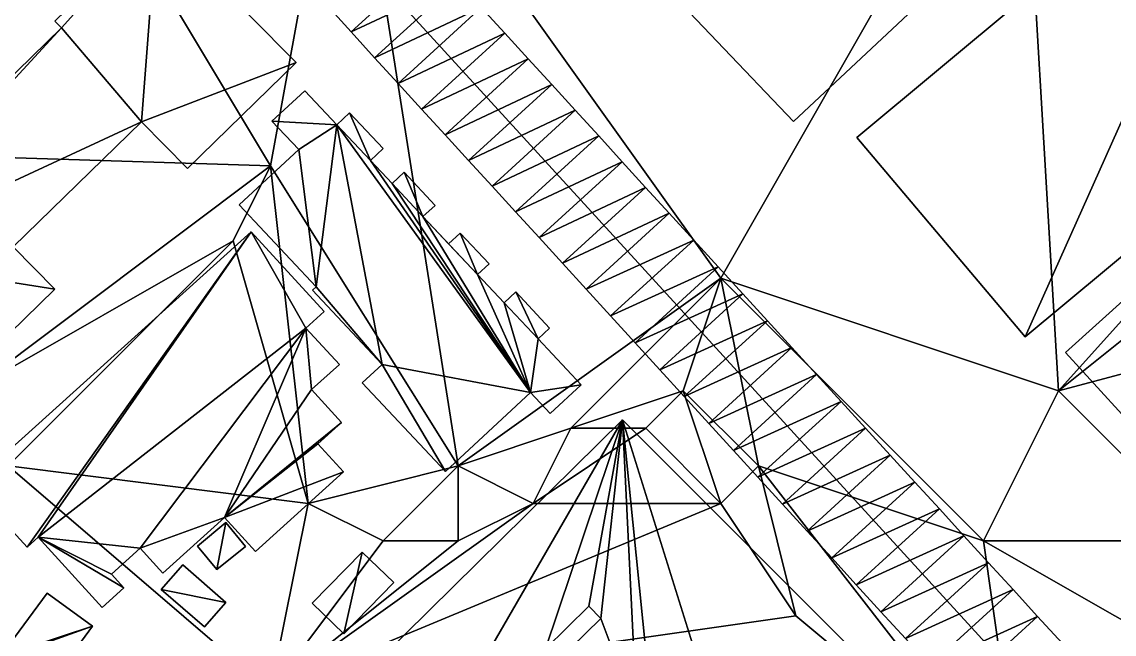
# Model space of a CAD drawing. Header units: metres. Extents: x -1103 to 901, y -902 to 905.
# Drawn here: x -1019.3 to -961, y 351 to 383.7 of the extents above; entities that cross this region are included whole.
import ezdxf

# ---------------------------------------------------------------- set-up
doc = ezdxf.new("R2010")
doc.units = ezdxf.units.M
for name, color, linetype in [('OSM_BUILDING_FOOTPRINTS', 7, 'CONTINUOUS'), ('OSM_BUILDING_ROOFS', 1, 'CONTINUOUS'), ('OSM_BUILDING_WALLS', 8, 'CONTINUOUS'), ('OSM_ROAD_AXES', 2, 'CONTINUOUS'), ('OSM_ROAD_SURFACE', 9, 'CONTINUOUS'), ('OSM_TERRAIN', 3, 'CONTINUOUS'), ('OSM_TREES', 3, 'CONTINUOUS')]:
    doc.layers.add(name, color=color, linetype=linetype)

msp = doc.modelspace()

# ---------------------------------------------------------------- linework, layer by layer
at = {"layer": 'OSM_BUILDING_FOOTPRINTS'}
for points in [[(-967.23, 404.795, 13.192), (-964.71, 402.152, 13.192), (-965.428, 401.477, 13.192), (-962.532, 398.425, 13.192), (-961.813, 399.099, 13.192), (-959.094, 396.235, 13.192), (-966.975, 388.836, 13.192), (-969.65, 391.645, 13.192), (-970.822, 390.551, 13.192), (-968.147, 387.731, 13.192), (-978.128, 378.363, 13.192), (-986.264, 386.912, 13.192), (-967.23, 404.795, 13.192)], [(-943.884, 385.121, 13.283), (-965.781, 366.873, 13.283), (-974.757, 377.501, 13.283), (-952.871, 395.749, 13.283), (-943.884, 385.121, 13.283)], [(-1029.009, 371.782, 13.998), (-1017.148, 383.35, 13.998), (-1017.502, 383.704, 13.998), (-1012.064, 389.013, 13.998), (-1004.647, 381.504, 13.998), (-1010.439, 375.852, 13.998), (-1012.893, 378.341, 13.998), (-1019.735, 371.672, 13.998), (-1017.502, 369.416, 13.998), (-1023.139, 363.92, 13.998), (-1029.352, 370.201, 13.998), (-1028.39, 371.152, 13.998), (-1029.009, 371.782, 13.998)], [(-945.31, 382.555, 13.982), (-963.626, 366.044, 13.982), (-957.026, 358.834, 13.982), (-938.722, 375.345, 13.982), (-945.31, 382.555, 13.982)], [(-1004.503, 376.87, 14.013), (-1005.929, 378.385, 14.013), (-1004.182, 380, 14.013), (-1002.48, 378.186, 14.013), (-1001.795, 378.827, 14.013), (-999.993, 376.914, 14.013), (-1000.678, 376.273, 14.013), (-999.529, 375.045, 14.013), (-998.887, 375.654, 14.013), (-997.229, 373.884, 14.013), (-997.882, 373.287, 14.013), (-996.511, 371.838, 14.013), (-995.903, 372.402, 14.013), (-994.355, 370.766, 14.013), (-994.974, 370.202, 14.013), (-993.559, 368.698, 14.013), (-992.929, 369.273, 14.013), (-991.128, 367.348, 14.013), (-991.747, 366.773, 14.013), (-989.447, 364.318, 14.013), (-991.094, 362.792, 14.013), (-992.144, 363.909, 14.013), (-996.687, 359.695, 14.013), (-1001.12, 364.418, 14.013), (-1000.059, 365.402, 14.013), (-1003.773, 369.361, 14.013), (-1003.574, 369.549, 14.013), (-1007.675, 373.917, 14.013), (-1004.503, 376.87, 14.013)], [(-1022.012, 358.965, 14.482), (-1007.034, 372.468, 14.482), (-1003.143, 368.222, 14.482), (-1004.116, 367.348, 14.482), (-1002.336, 365.402, 14.482), (-1003.817, 364.064, 14.482), (-1002.214, 362.316, 14.482), (-1003.486, 361.166, 14.482), (-1002.115, 359.673, 14.482), (-1006.813, 355.438, 14.482), (-1008.46, 357.24, 14.482), (-1011.743, 354.276, 14.482), (-1012.959, 355.603, 14.482), (-1014.484, 354.232, 14.482), (-1013.821, 353.502, 14.482), (-1014.981, 352.451, 14.482), (-1018.397, 356.189, 14.482), (-1018.983, 355.659, 14.482), (-1022.012, 358.965, 14.482)], [(-1002.723, 347.188, 14.749), (-987.248, 362.46, 14.749), (-970.821, 346.038, 14.749), (-971.573, 345.297, 14.749), (-978.791, 338.164, 14.749), (-980.051, 339.425, 14.749), (-980.549, 338.938, 14.749), (-984.108, 342.488, 14.749), (-984.76, 341.846, 14.749), (-986.429, 343.516, 14.749), (-985.434, 344.501, 14.749), (-987.081, 346.159, 14.749), (-986.485, 346.746, 14.749), (-990.011, 350.273, 14.749), (-988.397, 351.866, 14.749), (-989.038, 352.518, 14.749), (-991.348, 350.24, 14.749), (-990.796, 349.687, 14.749), (-993.194, 347.409, 14.749), (-988.12, 341.117, 14.749), (-992.033, 337.544, 14.749), (-999.738, 341.736, 14.749), (-998.5, 342.963, 14.749), (-1002.723, 347.188, 14.749)], [(-1009.908, 355.725, 14.736), (-1008.382, 356.975, 14.736), (-1007.343, 355.703, 14.736), (-1008.869, 354.464, 14.736), (-1009.908, 355.725, 14.736)], [(-1003.795, 352.684, 14.88), (-1001.12, 355.405, 14.88), (-999.429, 353.779, 14.88), (-1002.104, 351.047, 14.88), (-1003.795, 352.684, 14.88)], [(-1010.681, 354.719, 14.787), (-1008.382, 352.717, 14.787), (-1009.521, 351.412, 14.787), (-1011.831, 353.414, 14.787), (-1010.681, 354.719, 14.787)], [(-1017.911, 353.215, 14.897), (-1015.49, 351.456, 14.897), (-1017.446, 348.791, 14.897), (-1019.27, 350.107, 14.897), (-1019.79, 349.399, 14.897), (-1020.398, 349.83, 14.897), (-1017.911, 353.215, 14.897)]]:
    msp.add_polyline3d(points, close=True, dxfattribs=at)
at = {"layer": 'OSM_BUILDING_ROOFS'}
for points in [[(-965.781, 366.873, 56.883), (-952.871, 395.749, 56.883), (-974.757, 377.501, 56.883)], [(-965.781, 366.873, 56.883), (-943.884, 385.121, 56.883), (-952.871, 395.749, 56.883)], [(-1012.064, 389.013, 28.798), (-1017.502, 383.704, 28.798), (-1017.148, 383.35, 28.798)], [(-1017.148, 383.35, 28.798), (-1012.893, 378.341, 28.798), (-1012.064, 389.013, 28.798)], [(-1012.893, 378.341, 28.798), (-1004.647, 381.504, 28.798), (-1012.064, 389.013, 28.798)], [(-986.264, 386.912, 24.792), (-978.128, 378.363, 24.792), (-968.147, 387.731, 24.792)], [(-1017.148, 383.35, 28.798), (-1029.009, 371.782, 28.798), (-1028.39, 371.152, 28.798)], [(-1017.148, 383.35, 28.798), (-1028.39, 371.152, 28.798), (-1012.893, 378.341, 28.798)], [(-957.026, 358.834, 31.982), (-945.31, 382.555, 31.982), (-963.626, 366.044, 31.982)], [(-1012.893, 378.341, 28.798), (-1010.439, 375.852, 28.798), (-1004.647, 381.504, 28.798)], [(-1002.48, 378.186, 28.813), (-1004.182, 380, 28.813), (-1005.929, 378.385, 28.813)], [(-1000.678, 376.273, 28.813), (-1001.795, 378.827, 28.813), (-1002.48, 378.186, 28.813)], [(-1000.678, 376.273, 28.813), (-999.993, 376.914, 28.813), (-1001.795, 378.827, 28.813)], [(-1028.39, 371.152, 28.798), (-1019.735, 371.672, 28.798), (-1012.893, 378.341, 28.798)], [(-1002.48, 378.186, 28.813), (-1005.929, 378.385, 28.813), (-1004.503, 376.87, 28.813)], [(-1002.48, 378.186, 28.813), (-1004.503, 376.87, 28.813), (-1003.574, 369.549, 28.813)], [(-1002.48, 378.186, 28.813), (-1003.574, 369.549, 28.813), (-1000.059, 365.402, 28.813)], [(-1002.48, 378.186, 28.813), (-1000.059, 365.402, 28.813), (-992.144, 363.909, 28.813)], [(-992.144, 363.909, 28.813), (-1000.678, 376.273, 28.813), (-1002.48, 378.186, 28.813)], [(-1004.503, 376.87, 28.813), (-1007.675, 373.917, 28.813), (-1003.574, 369.549, 28.813)], [(-992.144, 363.909, 28.813), (-999.529, 375.045, 28.813), (-1000.678, 376.273, 28.813)], [(-997.882, 373.287, 28.813), (-998.887, 375.654, 28.813), (-999.529, 375.045, 28.813)], [(-997.882, 373.287, 28.813), (-997.229, 373.884, 28.813), (-998.887, 375.654, 28.813)], [(-992.144, 363.909, 28.813), (-997.882, 373.287, 28.813), (-999.529, 375.045, 28.813)], [(-994.974, 370.202, 28.813), (-996.511, 371.838, 28.813), (-997.882, 373.287, 28.813)], [(-992.144, 363.909, 28.813), (-994.974, 370.202, 28.813), (-997.882, 373.287, 28.813)], [(-1007.034, 372.468, 26.082), (-1022.012, 358.965, 26.082), (-1018.983, 355.659, 26.082)], [(-1007.034, 372.468, 26.082), (-1018.983, 355.659, 26.082), (-1018.397, 356.189, 26.082)], [(-1004.116, 367.348, 26.082), (-1007.034, 372.468, 26.082), (-1018.397, 356.189, 26.082)], [(-1004.116, 367.348, 26.082), (-1003.143, 368.222, 26.082), (-1007.034, 372.468, 26.082)], [(-994.974, 370.202, 28.813), (-995.903, 372.402, 28.813), (-996.511, 371.838, 28.813)], [(-994.974, 370.202, 28.813), (-994.355, 370.766, 28.813), (-995.903, 372.402, 28.813)], [(-1028.39, 371.152, 28.798), (-1017.502, 369.416, 28.798), (-1019.735, 371.672, 28.798)], [(-1028.39, 371.152, 28.798), (-1023.139, 363.92, 28.798), (-1017.502, 369.416, 28.798)], [(-992.144, 363.909, 28.813), (-993.559, 368.698, 28.813), (-994.974, 370.202, 28.813)], [(-1003.574, 369.549, 28.813), (-1003.773, 369.361, 28.813), (-1000.059, 365.402, 28.813)], [(-991.747, 366.773, 28.813), (-992.929, 369.273, 28.813), (-993.559, 368.698, 28.813)], [(-991.747, 366.773, 28.813), (-991.128, 367.348, 28.813), (-992.929, 369.273, 28.813)], [(-992.144, 363.909, 28.813), (-991.747, 366.773, 28.813), (-993.559, 368.698, 28.813)], [(-1004.116, 367.348, 26.082), (-1018.397, 356.189, 26.082), (-1012.959, 355.603, 26.082)], [(-1004.116, 367.348, 26.082), (-1012.959, 355.603, 26.082), (-1008.46, 357.24, 26.082)], [(-1004.116, 367.348, 26.082), (-1008.46, 357.24, 26.082), (-1003.817, 364.064, 26.082)], [(-1003.817, 364.064, 26.082), (-1002.336, 365.402, 26.082), (-1004.116, 367.348, 26.082)], [(-992.144, 363.909, 28.813), (-989.447, 364.318, 28.813), (-991.747, 366.773, 28.813)], [(-1000.059, 365.402, 28.813), (-1001.12, 364.418, 28.813), (-996.687, 359.695, 28.813)], [(-1000.059, 365.402, 28.813), (-996.687, 359.695, 28.813), (-992.144, 363.909, 28.813)], [(-1008.46, 357.24, 26.082), (-1002.214, 362.316, 26.082), (-1003.817, 364.064, 26.082)], [(-992.144, 363.909, 28.813), (-991.094, 362.792, 28.813), (-989.447, 364.318, 28.813)], [(-1008.46, 357.24, 26.082), (-1003.486, 361.166, 26.082), (-1002.214, 362.316, 26.082)], [(-987.248, 362.46, 26.349), (-1002.723, 347.188, 26.349), (-998.5, 342.963, 26.349)], [(-987.248, 362.46, 26.349), (-998.5, 342.963, 26.349), (-991.348, 350.24, 26.349)], [(-987.248, 362.46, 26.349), (-991.348, 350.24, 26.349), (-989.038, 352.518, 26.349)], [(-987.248, 362.46, 26.349), (-989.038, 352.518, 26.349), (-988.397, 351.866, 26.349)], [(-987.248, 362.46, 26.349), (-988.397, 351.866, 26.349), (-986.485, 346.746, 26.349)], [(-980.051, 339.425, 26.349), (-970.821, 346.038, 26.349), (-987.248, 362.46, 26.349)], [(-987.248, 362.46, 26.349), (-986.485, 346.746, 26.349), (-985.434, 344.501, 26.349)], [(-987.248, 362.46, 26.349), (-985.434, 344.501, 26.349), (-980.051, 339.425, 26.349)], [(-1008.46, 357.24, 26.082), (-1002.115, 359.673, 26.082), (-1003.486, 361.166, 26.082)], [(-1008.46, 357.24, 26.082), (-1006.813, 355.438, 26.082), (-1002.115, 359.673, 26.082)], [(-1012.959, 355.603, 26.082), (-1011.743, 354.276, 26.082), (-1008.46, 357.24, 26.082)], [(-1008.382, 356.975, 24.736), (-1009.908, 355.725, 24.736), (-1008.869, 354.464, 24.736)], [(-1008.382, 356.975, 24.736), (-1008.869, 354.464, 24.736), (-1007.343, 355.703, 24.736)], [(-1018.397, 356.189, 26.082), (-1014.981, 352.451, 26.082), (-1013.821, 353.502, 26.082)], [(-1018.397, 356.189, 26.082), (-1013.821, 353.502, 26.082), (-1014.484, 354.232, 26.082)], [(-1018.397, 356.189, 26.082), (-1014.484, 354.232, 26.082), (-1012.959, 355.603, 26.082)], [(-1001.12, 355.405, 24.88), (-1003.795, 352.684, 24.88), (-1002.104, 351.047, 24.88)], [(-1001.12, 355.405, 24.88), (-1002.104, 351.047, 24.88), (-999.429, 353.779, 24.88)], [(-1008.382, 352.717, 24.787), (-1010.681, 354.719, 24.787), (-1011.831, 353.414, 24.787)], [(-1015.49, 351.456, 20.097), (-1017.911, 353.215, 20.097), (-1020.398, 349.83, 20.097)], [(-1008.382, 352.717, 24.787), (-1011.831, 353.414, 24.787), (-1009.521, 351.412, 24.787)], [(-988.397, 351.866, 26.349), (-990.011, 350.273, 26.349), (-986.485, 346.746, 26.349)], [(-1019.27, 350.107, 20.097), (-1015.49, 351.456, 20.097), (-1020.398, 349.83, 20.097)], [(-1019.27, 350.107, 20.097), (-1017.446, 348.791, 20.097), (-1015.49, 351.456, 20.097)]]:
    msp.add_3dface(points, dxfattribs=at)
at = {"layer": 'OSM_BUILDING_WALLS'}
for points in [[(-952.871, 395.749, 13.283), (-974.757, 377.501, 13.283), (-974.757, 377.501, 56.883)], [(-952.871, 395.749, 13.283), (-974.757, 377.501, 56.883), (-952.871, 395.749, 56.883)], [(-1004.647, 381.504, 13.998), (-1012.064, 389.013, 13.998), (-1012.064, 389.013, 28.798)], [(-1004.647, 381.504, 13.998), (-1012.064, 389.013, 28.798), (-1004.647, 381.504, 28.798)], [(-978.128, 378.363, 13.192), (-968.147, 387.731, 13.192), (-968.147, 387.731, 24.792)], [(-978.128, 378.363, 13.192), (-968.147, 387.731, 24.792), (-978.128, 378.363, 24.792)], [(-986.264, 386.912, 13.192), (-978.128, 378.363, 13.192), (-978.128, 378.363, 24.792)], [(-986.264, 386.912, 13.192), (-978.128, 378.363, 24.792), (-986.264, 386.912, 24.792)], [(-965.781, 366.873, 13.283), (-943.884, 385.121, 13.283), (-943.884, 385.121, 56.883)], [(-965.781, 366.873, 13.283), (-943.884, 385.121, 56.883), (-965.781, 366.873, 56.883)], [(-1017.148, 383.35, 13.998), (-1029.009, 371.782, 13.998), (-1029.009, 371.782, 28.798)], [(-1017.148, 383.35, 13.998), (-1029.009, 371.782, 28.798), (-1017.148, 383.35, 28.798)], [(-1017.502, 383.704, 13.998), (-1017.148, 383.35, 13.998), (-1017.148, 383.35, 28.798)], [(-1017.502, 383.704, 13.998), (-1017.148, 383.35, 28.798), (-1017.502, 383.704, 28.798)], [(-945.31, 382.555, 13.982), (-963.626, 366.044, 13.982), (-963.626, 366.044, 31.982)], [(-945.31, 382.555, 13.982), (-963.626, 366.044, 31.982), (-945.31, 382.555, 31.982)], [(-1010.439, 375.852, 13.998), (-1004.647, 381.504, 13.998), (-1004.647, 381.504, 28.798)], [(-1010.439, 375.852, 13.998), (-1004.647, 381.504, 28.798), (-1010.439, 375.852, 28.798)], [(-1004.182, 380, 14.013), (-1005.929, 378.385, 14.013), (-1005.929, 378.385, 28.813)], [(-1004.182, 380, 14.013), (-1005.929, 378.385, 28.813), (-1004.182, 380, 28.813)], [(-1002.48, 378.186, 14.013), (-1004.182, 380, 14.013), (-1004.182, 380, 28.813)], [(-1002.48, 378.186, 14.013), (-1004.182, 380, 28.813), (-1002.48, 378.186, 28.813)], [(-1001.795, 378.827, 14.013), (-1002.48, 378.186, 14.013), (-1002.48, 378.186, 28.813)], [(-1001.795, 378.827, 14.013), (-1002.48, 378.186, 28.813), (-1001.795, 378.827, 28.813)], [(-999.993, 376.914, 14.013), (-1001.795, 378.827, 14.013), (-1001.795, 378.827, 28.813)], [(-999.993, 376.914, 14.013), (-1001.795, 378.827, 28.813), (-999.993, 376.914, 28.813)], [(-1019.735, 371.672, 13.998), (-1012.893, 378.341, 13.998), (-1012.893, 378.341, 28.798)], [(-1019.735, 371.672, 13.998), (-1012.893, 378.341, 28.798), (-1019.735, 371.672, 28.798)], [(-1012.893, 378.341, 13.998), (-1010.439, 375.852, 13.998), (-1010.439, 375.852, 28.798)], [(-1012.893, 378.341, 13.998), (-1010.439, 375.852, 28.798), (-1012.893, 378.341, 28.798)], [(-1005.929, 378.385, 14.013), (-1004.503, 376.87, 14.013), (-1004.503, 376.87, 28.813)], [(-1005.929, 378.385, 14.013), (-1004.503, 376.87, 28.813), (-1005.929, 378.385, 28.813)], [(-974.757, 377.501, 13.283), (-965.781, 366.873, 13.283), (-965.781, 366.873, 56.883)], [(-974.757, 377.501, 13.283), (-965.781, 366.873, 56.883), (-974.757, 377.501, 56.883)], [(-1004.503, 376.87, 14.013), (-1007.675, 373.917, 14.013), (-1007.675, 373.917, 28.813)], [(-1004.503, 376.87, 14.013), (-1007.675, 373.917, 28.813), (-1004.503, 376.87, 28.813)], [(-1000.678, 376.273, 14.013), (-999.993, 376.914, 14.013), (-999.993, 376.914, 28.813)], [(-1000.678, 376.273, 14.013), (-999.993, 376.914, 28.813), (-1000.678, 376.273, 28.813)], [(-999.529, 375.045, 14.013), (-1000.678, 376.273, 14.013), (-1000.678, 376.273, 28.813)], [(-999.529, 375.045, 14.013), (-1000.678, 376.273, 28.813), (-999.529, 375.045, 28.813)], [(-998.887, 375.654, 14.013), (-999.529, 375.045, 14.013), (-999.529, 375.045, 28.813)], [(-998.887, 375.654, 14.013), (-999.529, 375.045, 28.813), (-998.887, 375.654, 28.813)], [(-997.229, 373.884, 14.013), (-998.887, 375.654, 14.013), (-998.887, 375.654, 28.813)], [(-997.229, 373.884, 14.013), (-998.887, 375.654, 28.813), (-997.229, 373.884, 28.813)], [(-1007.675, 373.917, 14.013), (-1003.574, 369.549, 14.013), (-1003.574, 369.549, 28.813)], [(-1007.675, 373.917, 14.013), (-1003.574, 369.549, 28.813), (-1007.675, 373.917, 28.813)], [(-997.882, 373.287, 14.013), (-997.229, 373.884, 14.013), (-997.229, 373.884, 28.813)], [(-997.882, 373.287, 14.013), (-997.229, 373.884, 28.813), (-997.882, 373.287, 28.813)], [(-996.511, 371.838, 14.013), (-997.882, 373.287, 14.013), (-997.882, 373.287, 28.813)], [(-996.511, 371.838, 14.013), (-997.882, 373.287, 28.813), (-996.511, 371.838, 28.813)], [(-1007.034, 372.468, 14.482), (-1022.012, 358.965, 14.482), (-1022.012, 358.965, 26.082)], [(-1007.034, 372.468, 14.482), (-1022.012, 358.965, 26.082), (-1007.034, 372.468, 26.082)], [(-1003.143, 368.222, 14.482), (-1007.034, 372.468, 14.482), (-1007.034, 372.468, 26.082)], [(-1003.143, 368.222, 14.482), (-1007.034, 372.468, 26.082), (-1003.143, 368.222, 26.082)], [(-995.903, 372.402, 14.013), (-996.511, 371.838, 14.013), (-996.511, 371.838, 28.813)], [(-995.903, 372.402, 14.013), (-996.511, 371.838, 28.813), (-995.903, 372.402, 28.813)], [(-994.355, 370.766, 14.013), (-995.903, 372.402, 14.013), (-995.903, 372.402, 28.813)], [(-994.355, 370.766, 14.013), (-995.903, 372.402, 28.813), (-994.355, 370.766, 28.813)], [(-1017.502, 369.416, 13.998), (-1019.735, 371.672, 13.998), (-1019.735, 371.672, 28.798)], [(-1017.502, 369.416, 13.998), (-1019.735, 371.672, 28.798), (-1017.502, 369.416, 28.798)], [(-994.974, 370.202, 14.013), (-994.355, 370.766, 14.013), (-994.355, 370.766, 28.813)], [(-994.974, 370.202, 14.013), (-994.355, 370.766, 28.813), (-994.974, 370.202, 28.813)], [(-993.559, 368.698, 14.013), (-994.974, 370.202, 14.013), (-994.974, 370.202, 28.813)], [(-993.559, 368.698, 14.013), (-994.974, 370.202, 28.813), (-993.559, 368.698, 28.813)], [(-1023.139, 363.92, 13.998), (-1017.502, 369.416, 13.998), (-1017.502, 369.416, 28.798)], [(-1023.139, 363.92, 13.998), (-1017.502, 369.416, 28.798), (-1023.139, 363.92, 28.798)], [(-1003.574, 369.549, 14.013), (-1003.773, 369.361, 14.013), (-1003.773, 369.361, 28.813)], [(-1003.574, 369.549, 14.013), (-1003.773, 369.361, 28.813), (-1003.574, 369.549, 28.813)], [(-1003.773, 369.361, 14.013), (-1000.059, 365.402, 14.013), (-1000.059, 365.402, 28.813)], [(-1003.773, 369.361, 14.013), (-1000.059, 365.402, 28.813), (-1003.773, 369.361, 28.813)], [(-992.929, 369.273, 14.013), (-993.559, 368.698, 14.013), (-993.559, 368.698, 28.813)], [(-992.929, 369.273, 14.013), (-993.559, 368.698, 28.813), (-992.929, 369.273, 28.813)], [(-991.128, 367.348, 14.013), (-992.929, 369.273, 14.013), (-992.929, 369.273, 28.813)], [(-991.128, 367.348, 14.013), (-992.929, 369.273, 28.813), (-991.128, 367.348, 28.813)], [(-1004.116, 367.348, 14.482), (-1003.143, 368.222, 14.482), (-1003.143, 368.222, 26.082)], [(-1004.116, 367.348, 14.482), (-1003.143, 368.222, 26.082), (-1004.116, 367.348, 26.082)], [(-1002.336, 365.402, 14.482), (-1004.116, 367.348, 14.482), (-1004.116, 367.348, 26.082)], [(-1002.336, 365.402, 14.482), (-1004.116, 367.348, 26.082), (-1002.336, 365.402, 26.082)], [(-991.747, 366.773, 14.013), (-991.128, 367.348, 14.013), (-991.128, 367.348, 28.813)], [(-991.747, 366.773, 14.013), (-991.128, 367.348, 28.813), (-991.747, 366.773, 28.813)], [(-989.447, 364.318, 14.013), (-991.747, 366.773, 14.013), (-991.747, 366.773, 28.813)], [(-989.447, 364.318, 14.013), (-991.747, 366.773, 28.813), (-989.447, 364.318, 28.813)], [(-963.626, 366.044, 13.982), (-957.026, 358.834, 13.982), (-957.026, 358.834, 31.982)], [(-963.626, 366.044, 13.982), (-957.026, 358.834, 31.982), (-963.626, 366.044, 31.982)], [(-1003.817, 364.064, 14.482), (-1002.336, 365.402, 14.482), (-1002.336, 365.402, 26.082)], [(-1003.817, 364.064, 14.482), (-1002.336, 365.402, 26.082), (-1003.817, 364.064, 26.082)], [(-1000.059, 365.402, 14.013), (-1001.12, 364.418, 14.013), (-1001.12, 364.418, 28.813)], [(-1000.059, 365.402, 14.013), (-1001.12, 364.418, 28.813), (-1000.059, 365.402, 28.813)], [(-1002.214, 362.316, 14.482), (-1003.817, 364.064, 14.482), (-1003.817, 364.064, 26.082)], [(-1002.214, 362.316, 14.482), (-1003.817, 364.064, 26.082), (-1002.214, 362.316, 26.082)], [(-1001.12, 364.418, 14.013), (-996.687, 359.695, 14.013), (-996.687, 359.695, 28.813)], [(-1001.12, 364.418, 14.013), (-996.687, 359.695, 28.813), (-1001.12, 364.418, 28.813)], [(-991.094, 362.792, 14.013), (-989.447, 364.318, 14.013), (-989.447, 364.318, 28.813)], [(-991.094, 362.792, 14.013), (-989.447, 364.318, 28.813), (-991.094, 362.792, 28.813)], [(-996.687, 359.695, 14.013), (-992.144, 363.909, 14.013), (-992.144, 363.909, 28.813)], [(-996.687, 359.695, 14.013), (-992.144, 363.909, 28.813), (-996.687, 359.695, 28.813)], [(-992.144, 363.909, 14.013), (-991.094, 362.792, 14.013), (-991.094, 362.792, 28.813)], [(-992.144, 363.909, 14.013), (-991.094, 362.792, 28.813), (-992.144, 363.909, 28.813)], [(-1003.486, 361.166, 14.482), (-1002.214, 362.316, 14.482), (-1002.214, 362.316, 26.082)], [(-1003.486, 361.166, 14.482), (-1002.214, 362.316, 26.082), (-1003.486, 361.166, 26.082)], [(-987.248, 362.46, 14.749), (-1002.723, 347.188, 14.749), (-1002.723, 347.188, 26.349)], [(-987.248, 362.46, 14.749), (-1002.723, 347.188, 26.349), (-987.248, 362.46, 26.349)], [(-970.821, 346.038, 14.749), (-987.248, 362.46, 14.749), (-987.248, 362.46, 26.349)], [(-970.821, 346.038, 14.749), (-987.248, 362.46, 26.349), (-970.821, 346.038, 26.349)], [(-1002.115, 359.673, 14.482), (-1003.486, 361.166, 14.482), (-1003.486, 361.166, 26.082)], [(-1002.115, 359.673, 14.482), (-1003.486, 361.166, 26.082), (-1002.115, 359.673, 26.082)], [(-1006.813, 355.438, 14.482), (-1002.115, 359.673, 14.482), (-1002.115, 359.673, 26.082)], [(-1006.813, 355.438, 14.482), (-1002.115, 359.673, 26.082), (-1006.813, 355.438, 26.082)], [(-1022.012, 358.965, 14.482), (-1018.983, 355.659, 14.482), (-1018.983, 355.659, 26.082)], [(-1022.012, 358.965, 14.482), (-1018.983, 355.659, 26.082), (-1022.012, 358.965, 26.082)], [(-1011.743, 354.276, 14.482), (-1008.46, 357.24, 14.482), (-1008.46, 357.24, 26.082)], [(-1011.743, 354.276, 14.482), (-1008.46, 357.24, 26.082), (-1011.743, 354.276, 26.082)], [(-1008.382, 356.975, 14.736), (-1009.908, 355.725, 14.736), (-1009.908, 355.725, 24.736)], [(-1008.382, 356.975, 14.736), (-1009.908, 355.725, 24.736), (-1008.382, 356.975, 24.736)], [(-1008.46, 357.24, 14.482), (-1006.813, 355.438, 14.482), (-1006.813, 355.438, 26.082)], [(-1008.46, 357.24, 14.482), (-1006.813, 355.438, 26.082), (-1008.46, 357.24, 26.082)], [(-1007.343, 355.703, 14.736), (-1008.382, 356.975, 14.736), (-1008.382, 356.975, 24.736)], [(-1007.343, 355.703, 14.736), (-1008.382, 356.975, 24.736), (-1007.343, 355.703, 24.736)], [(-1018.983, 355.659, 14.482), (-1018.397, 356.189, 14.482), (-1018.397, 356.189, 26.082)], [(-1018.983, 355.659, 14.482), (-1018.397, 356.189, 26.082), (-1018.983, 355.659, 26.082)], [(-1018.397, 356.189, 14.482), (-1014.981, 352.451, 14.482), (-1014.981, 352.451, 26.082)], [(-1018.397, 356.189, 14.482), (-1014.981, 352.451, 26.082), (-1018.397, 356.189, 26.082)], [(-1014.484, 354.232, 14.482), (-1012.959, 355.603, 14.482), (-1012.959, 355.603, 26.082)], [(-1014.484, 354.232, 14.482), (-1012.959, 355.603, 26.082), (-1014.484, 354.232, 26.082)], [(-1012.959, 355.603, 14.482), (-1011.743, 354.276, 14.482), (-1011.743, 354.276, 26.082)], [(-1012.959, 355.603, 14.482), (-1011.743, 354.276, 26.082), (-1012.959, 355.603, 26.082)], [(-1009.908, 355.725, 14.736), (-1008.869, 354.464, 14.736), (-1008.869, 354.464, 24.736)], [(-1009.908, 355.725, 14.736), (-1008.869, 354.464, 24.736), (-1009.908, 355.725, 24.736)], [(-1008.869, 354.464, 14.736), (-1007.343, 355.703, 14.736), (-1007.343, 355.703, 24.736)], [(-1008.869, 354.464, 14.736), (-1007.343, 355.703, 24.736), (-1008.869, 354.464, 24.736)], [(-1001.12, 355.405, 14.88), (-1003.795, 352.684, 14.88), (-1003.795, 352.684, 24.88)], [(-1001.12, 355.405, 14.88), (-1003.795, 352.684, 24.88), (-1001.12, 355.405, 24.88)], [(-999.429, 353.779, 14.88), (-1001.12, 355.405, 14.88), (-1001.12, 355.405, 24.88)], [(-999.429, 353.779, 14.88), (-1001.12, 355.405, 24.88), (-999.429, 353.779, 24.88)], [(-1010.681, 354.719, 14.787), (-1011.831, 353.414, 14.787), (-1011.831, 353.414, 24.787)], [(-1010.681, 354.719, 14.787), (-1011.831, 353.414, 24.787), (-1010.681, 354.719, 24.787)], [(-1008.382, 352.717, 14.787), (-1010.681, 354.719, 14.787), (-1010.681, 354.719, 24.787)], [(-1008.382, 352.717, 14.787), (-1010.681, 354.719, 24.787), (-1008.382, 352.717, 24.787)], [(-1013.821, 353.502, 14.482), (-1014.484, 354.232, 14.482), (-1014.484, 354.232, 26.082)], [(-1013.821, 353.502, 14.482), (-1014.484, 354.232, 26.082), (-1013.821, 353.502, 26.082)], [(-1014.981, 352.451, 14.482), (-1013.821, 353.502, 14.482), (-1013.821, 353.502, 26.082)], [(-1014.981, 352.451, 14.482), (-1013.821, 353.502, 26.082), (-1014.981, 352.451, 26.082)], [(-1002.104, 351.047, 14.88), (-999.429, 353.779, 14.88), (-999.429, 353.779, 24.88)], [(-1002.104, 351.047, 14.88), (-999.429, 353.779, 24.88), (-1002.104, 351.047, 24.88)], [(-1017.911, 353.215, 14.897), (-1020.398, 349.83, 14.897), (-1020.398, 349.83, 20.097)], [(-1017.911, 353.215, 14.897), (-1020.398, 349.83, 20.097), (-1017.911, 353.215, 20.097)], [(-1015.49, 351.456, 14.897), (-1017.911, 353.215, 14.897), (-1017.911, 353.215, 20.097)], [(-1015.49, 351.456, 14.897), (-1017.911, 353.215, 20.097), (-1015.49, 351.456, 20.097)], [(-1011.831, 353.414, 14.787), (-1009.521, 351.412, 14.787), (-1009.521, 351.412, 24.787)], [(-1011.831, 353.414, 14.787), (-1009.521, 351.412, 24.787), (-1011.831, 353.414, 24.787)], [(-1009.521, 351.412, 14.787), (-1008.382, 352.717, 14.787), (-1008.382, 352.717, 24.787)], [(-1009.521, 351.412, 14.787), (-1008.382, 352.717, 24.787), (-1009.521, 351.412, 24.787)], [(-1003.795, 352.684, 14.88), (-1002.104, 351.047, 14.88), (-1002.104, 351.047, 24.88)], [(-1003.795, 352.684, 14.88), (-1002.104, 351.047, 24.88), (-1003.795, 352.684, 24.88)], [(-991.348, 350.24, 14.749), (-989.038, 352.518, 14.749), (-989.038, 352.518, 26.349)], [(-991.348, 350.24, 14.749), (-989.038, 352.518, 26.349), (-991.348, 350.24, 26.349)], [(-989.038, 352.518, 14.749), (-988.397, 351.866, 14.749), (-988.397, 351.866, 26.349)], [(-989.038, 352.518, 14.749), (-988.397, 351.866, 26.349), (-989.038, 352.518, 26.349)], [(-988.397, 351.866, 14.749), (-990.011, 350.273, 14.749), (-990.011, 350.273, 26.349)], [(-988.397, 351.866, 14.749), (-990.011, 350.273, 26.349), (-988.397, 351.866, 26.349)], [(-1017.446, 348.791, 14.897), (-1015.49, 351.456, 14.897), (-1015.49, 351.456, 20.097)], [(-1017.446, 348.791, 14.897), (-1015.49, 351.456, 20.097), (-1017.446, 348.791, 20.097)]]:
    msp.add_3dface(points, dxfattribs=at)
at = {"layer": 'OSM_ROAD_AXES'}
msp.add_polyline3d([(-1100, 520.134, 15.075), (-1099.358, 519.573, 15.052), (-1068.595, 482.88, 15.373), (-1026.401, 414.603, 15.033), (-1016.64, 403.931, 15.429), (-1000.745, 386.525, 15.86), (-986.971, 371.451, 16.072), (-967.328, 349.942, 16.94), (-943.076, 323.777, 16.352)], dxfattribs=at)
at = {"layer": 'OSM_ROAD_SURFACE'}
for points in [[(-1002.96, 384.501, 15.968), (-1001.707, 383.131, 15.963), (-997.278, 387.178, 15.922)], [(-1001.707, 383.131, 15.963), (-996.026, 385.808, 15.943), (-997.278, 387.178, 15.922)], [(-1001.707, 383.131, 15.963), (-1000.455, 381.76, 15.957), (-996.026, 385.808, 15.943)], [(-1000.455, 381.76, 15.957), (-994.774, 384.437, 15.964), (-996.026, 385.808, 15.943)], [(-1000.455, 381.76, 15.957), (-999.203, 380.39, 15.952), (-994.774, 384.437, 15.964)], [(-999.203, 380.39, 15.952), (-993.522, 383.067, 15.984), (-994.774, 384.437, 15.964)], [(-999.203, 380.39, 15.952), (-997.951, 379.02, 15.973), (-993.522, 383.067, 15.984)], [(-997.951, 379.02, 15.973), (-992.269, 381.697, 16.005), (-993.522, 383.067, 15.984)], [(-997.951, 379.02, 15.973), (-996.699, 377.649, 15.993), (-992.269, 381.697, 16.005)], [(-996.699, 377.649, 15.993), (-991.017, 380.326, 16.025), (-992.269, 381.697, 16.005)], [(-996.699, 377.649, 15.993), (-995.447, 376.279, 16.014), (-991.017, 380.326, 16.025)], [(-995.447, 376.279, 16.014), (-989.765, 378.956, 16.046), (-991.017, 380.326, 16.025)], [(-995.447, 376.279, 16.014), (-994.195, 374.909, 16.034), (-989.765, 378.956, 16.046)], [(-994.195, 374.909, 16.034), (-988.513, 377.586, 16.066), (-989.765, 378.956, 16.046)], [(-994.195, 374.909, 16.034), (-992.942, 373.539, 16.055), (-988.513, 377.586, 16.066)], [(-992.942, 373.539, 16.055), (-987.261, 376.216, 16.087), (-988.513, 377.586, 16.066)], [(-992.942, 373.539, 16.055), (-991.69, 372.168, 16.075), (-987.261, 376.216, 16.087)], [(-991.69, 372.168, 16.075), (-986.009, 374.845, 16.108), (-987.261, 376.216, 16.087)], [(-991.69, 372.168, 16.075), (-990.438, 370.798, 16.096), (-986.009, 374.845, 16.108)], [(-990.438, 370.798, 16.096), (-984.756, 373.475, 16.128), (-986.009, 374.845, 16.108)], [(-990.438, 370.798, 16.096), (-989.186, 369.428, 16.117), (-984.756, 373.475, 16.128)], [(-989.186, 369.428, 16.117), (-983.447, 372.04, 16.15), (-984.756, 373.475, 16.128)], [(-989.186, 369.428, 16.117), (-987.877, 367.994, 16.138), (-983.447, 372.04, 16.15)], [(-987.877, 367.994, 16.138), (-982.137, 370.606, 16.169), (-983.447, 372.04, 16.15)], [(-987.877, 367.994, 16.138), (-986.568, 366.56, 16.176), (-982.137, 370.606, 16.169)], [(-986.568, 366.56, 16.176), (-980.828, 369.173, 16.215), (-982.137, 370.606, 16.169)], [(-986.568, 366.56, 16.176), (-985.258, 365.126, 16.279), (-980.828, 369.173, 16.215)], [(-985.258, 365.126, 16.279), (-979.518, 367.739, 16.288), (-980.828, 369.173, 16.215)], [(-985.258, 365.126, 16.279), (-983.948, 363.693, 16.331), (-979.518, 367.739, 16.288)], [(-983.948, 363.693, 16.331), (-978.208, 366.305, 16.361), (-979.518, 367.739, 16.288)], [(-983.948, 363.693, 16.331), (-982.639, 362.259, 16.399), (-978.208, 366.305, 16.361)], [(-982.639, 362.259, 16.399), (-976.899, 364.871, 16.433), (-978.208, 366.305, 16.361)], [(-982.639, 362.259, 16.399), (-981.329, 360.825, 16.47), (-976.899, 364.871, 16.433)], [(-981.329, 360.825, 16.47), (-975.589, 363.437, 16.501), (-976.899, 364.871, 16.433)], [(-981.329, 360.825, 16.47), (-980.02, 359.391, 16.524), (-975.589, 363.437, 16.501)], [(-980.02, 359.391, 16.524), (-974.28, 362.003, 16.569), (-975.589, 363.437, 16.501)], [(-980.02, 359.391, 16.524), (-978.71, 357.957, 16.551), (-974.28, 362.003, 16.569)], [(-978.71, 357.957, 16.551), (-972.97, 360.569, 16.637), (-974.28, 362.003, 16.569)], [(-978.71, 357.957, 16.551), (-977.401, 356.523, 16.585), (-972.97, 360.569, 16.637)], [(-977.401, 356.523, 16.585), (-971.661, 359.135, 16.705), (-972.97, 360.569, 16.637)], [(-977.401, 356.523, 16.585), (-976.091, 355.089, 16.633), (-971.661, 359.135, 16.705)], [(-976.091, 355.089, 16.633), (-970.351, 357.701, 16.773), (-971.661, 359.135, 16.705)], [(-976.091, 355.089, 16.633), (-974.782, 353.655, 16.696), (-970.351, 357.701, 16.773)], [(-974.782, 353.655, 16.696), (-969.042, 356.267, 16.841), (-970.351, 357.701, 16.773)], [(-974.782, 353.655, 16.696), (-973.472, 352.221, 16.759), (-969.042, 356.267, 16.841)], [(-973.472, 352.221, 16.759), (-967.732, 354.833, 16.9), (-969.042, 356.267, 16.841)], [(-973.472, 352.221, 16.759), (-972.163, 350.787, 16.822), (-967.732, 354.833, 16.9)], [(-972.163, 350.787, 16.822), (-966.423, 353.399, 16.921), (-967.732, 354.833, 16.9)], [(-972.163, 350.787, 16.822), (-970.853, 349.353, 16.885), (-966.423, 353.399, 16.921)], [(-970.853, 349.353, 16.885), (-965.121, 351.973, 16.941), (-966.423, 353.399, 16.921)], [(-970.853, 349.353, 16.885), (-969.536, 347.911, 16.949), (-965.121, 351.973, 16.941)], [(-969.536, 347.911, 16.949), (-963.781, 350.528, 16.961), (-965.121, 351.973, 16.941)]]:
    msp.add_3dface(points, dxfattribs=at)
at = {"layer": 'OSM_TERRAIN'}
for points in [[(-1006, 376, 16.061), (-1002, 398, 15.756), (-1018, 396, 15.93)], [(-1006, 376, 16.061), (-996, 360, 16.071), (-1002, 398, 15.756)], [(-996, 360, 16.071), (-982, 370, 16.127), (-1002, 398, 15.756)], [(-1002, 398, 15.756), (-982, 370, 16.127), (-966, 398, 15.859)], [(-982, 370, 16.127), (-964, 364, 16.317), (-966, 398, 15.859)], [(-964, 364, 16.317), (-946, 384, 15.871), (-966, 398, 15.859)], [(-1070, 378, 16.026), (-1006, 376, 16.061), (-1018, 396, 15.93)], [(-1070, 378, 16.026), (-1018, 396, 15.93), (-1042, 390, 15.81)], [(-964, 364, 16.317), (-944, 380, 16.348), (-946, 384, 15.871)], [(-964, 364, 16.317), (-934, 372, 16.416), (-944, 380, 16.348)], [(-1006, 376, 16.061), (-1070, 378, 16.026), (-1022, 364, 16.063)], [(-1022, 364, 16.063), (-1008, 372, 16.548), (-1006, 376, 16.061)], [(-1008, 372, 16.548), (-1004, 358, 16.6), (-1006, 376, 16.061)], [(-1004, 358, 16.6), (-996, 360, 16.071), (-1006, 376, 16.061)], [(-1020, 360, 16.59), (-1008, 372, 16.548), (-1022, 364, 16.063)], [(-1020, 360, 16.59), (-1004, 358, 16.6), (-1008, 372, 16.548)], [(-956, 356, 16.585), (-934, 372, 16.416), (-964, 364, 16.317)], [(-996, 360, 16.071), (-990, 362, 16.322), (-982, 370, 16.127)], [(-984, 364, 16.233), (-982, 370, 16.127), (-990, 362, 16.322)], [(-980, 360, 16.385), (-982, 370, 16.127), (-984, 364, 16.233)], [(-980, 360, 16.385), (-968, 356, 16.828), (-982, 370, 16.127)], [(-968, 356, 16.828), (-964, 364, 16.317), (-982, 370, 16.127)], [(-986, 362, 16.995), (-984, 364, 16.233), (-990, 362, 16.322)], [(-982, 358, 16.987), (-984, 364, 16.233), (-986, 362, 16.995)], [(-982, 358, 16.987), (-980, 360, 16.385), (-984, 364, 16.233)], [(-968, 356, 16.828), (-956, 356, 16.585), (-964, 364, 16.317)], [(-992, 358, 17.177), (-990, 362, 16.322), (-996, 360, 16.071)], [(-992, 358, 17.177), (-982, 358, 16.987), (-986, 362, 16.995)], [(-992, 358, 17.177), (-986, 362, 16.995), (-990, 362, 16.322)], [(-1020, 342, 17.227), (-1006, 348, 17.229), (-1020, 360, 16.59)], [(-1006, 348, 17.229), (-1004, 358, 16.6), (-1020, 360, 16.59)], [(-1000, 356, 16.867), (-996, 360, 16.071), (-1004, 358, 16.6)], [(-1000, 356, 16.867), (-996, 356, 16.964), (-996, 360, 16.071)], [(-996, 356, 16.964), (-992, 358, 17.177), (-996, 360, 16.071)], [(-978, 352, 17.2), (-980, 360, 16.385), (-982, 358, 16.987)], [(-966, 342, 17.1), (-980, 360, 16.385), (-978, 352, 17.2)], [(-966, 342, 17.1), (-968, 356, 16.828), (-980, 360, 16.385)], [(-1006, 348, 17.229), (-992, 358, 17.177), (-996, 356, 16.964)], [(-1006, 348, 17.229), (-982, 358, 16.987), (-992, 358, 17.177)], [(-1006, 348, 17.229), (-978, 352, 17.2), (-982, 358, 16.987)], [(-1006, 348, 17.229), (-1000, 356, 16.867), (-1004, 358, 16.6)], [(-1006, 348, 17.229), (-996, 356, 16.964), (-1000, 356, 16.867)], [(-966, 342, 17.1), (-954, 348, 16.897), (-968, 356, 16.828)], [(-968, 356, 16.828), (-954, 348, 16.897), (-956, 356, 16.585)], [(-966, 342, 17.1), (-978, 352, 17.2), (-1006, 348, 17.229)]]:
    msp.add_3dface(points, dxfattribs=at)
at = {"layer": 'OSM_TREES'}
msp.add_point((-967.97, 355.958, 16.829), dxfattribs=at)

doc.saveas('drawing.dxf')
